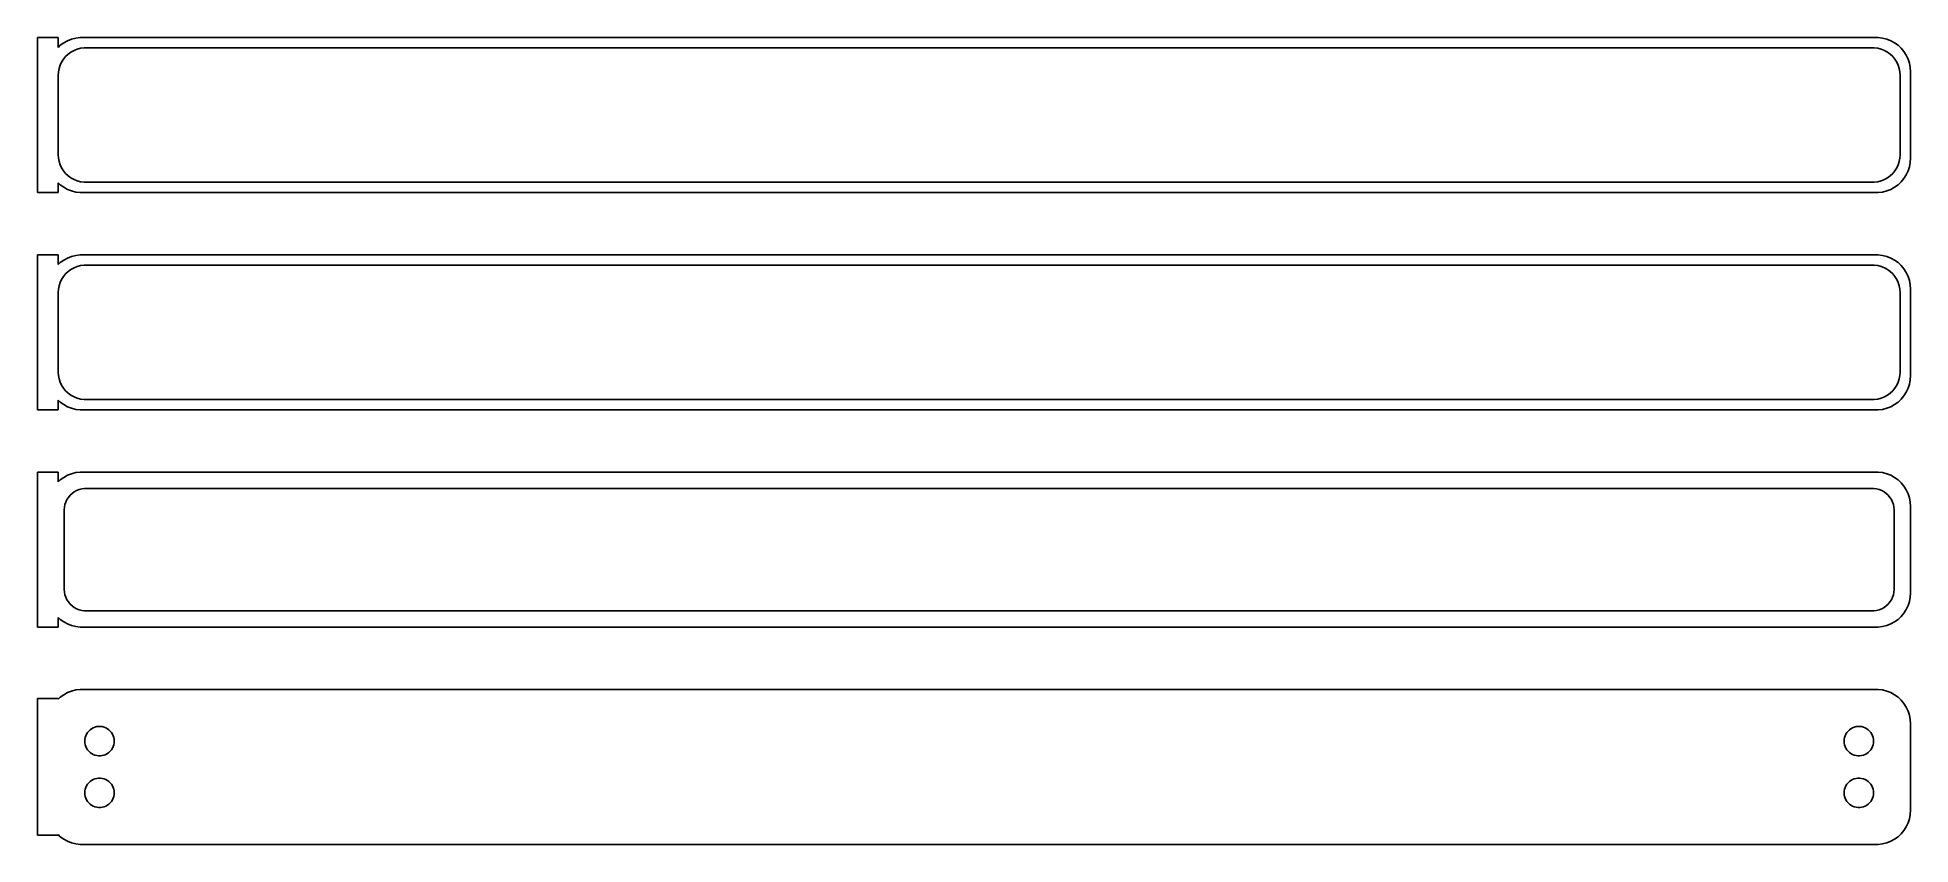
# Model space of a CAD drawing. Header units: metres. Extents: x -136 to 135, y 115 to 232.
import ezdxf

# ---------------------------------------------------------------- set-up
doc = ezdxf.new("R2010")
doc.units = ezdxf.units.M

msp = doc.modelspace()

# ---------------------------------------------------------------- linework, layer by layer
for p, q in [((-133.5, 231.74), (-136.5, 231.74)), ((-136.5, 231.74), (-136.5, 209.26)), ((-133.5, 230.309), (-133.5, 231.74)), ((-132.679, 230.972), (-133.187, 230.603)), ((-132.129, 231.274), (-132.679, 230.972)), ((-131.545, 231.505), (-132.129, 231.274)), ((-130.937, 231.661), (-131.545, 231.505)), ((-130.314, 231.74), (-130.937, 231.661)), ((130.314, 231.74), (-130.314, 231.74)), ((130.937, 231.661), (130.314, 231.74)), ((131.545, 231.505), (130.937, 231.661)), ((132.129, 231.274), (131.545, 231.505)), ((132.679, 230.972), (132.129, 231.274)), ((133.187, 230.603), (132.679, 230.972)), ((-133.187, 230.603), (-133.5, 230.309)), ((-133.219, 227.722), (-133.005, 228.177)), ((-133.005, 228.177), (-132.736, 228.601)), ((-132.736, 228.601), (-132.416, 228.988)), ((-132.416, 228.988), (-132.05, 229.332)), ((-132.05, 229.332), (-131.643, 229.627)), ((-131.643, 229.627), (-131.203, 229.869)), ((-131.203, 229.869), (-130.736, 230.054)), ((-130.736, 230.054), (-130.25, 230.179)), ((-130.25, 230.179), (-129.751, 230.242)), ((-129.751, 230.242), (129.751, 230.242)), ((129.751, 230.242), (130.25, 230.179)), ((130.25, 230.179), (130.736, 230.054)), ((130.736, 230.054), (131.203, 229.869)), ((131.203, 229.869), (131.643, 229.627)), ((131.643, 229.627), (132.05, 229.332)), ((132.05, 229.332), (132.416, 228.988)), ((132.416, 228.988), (132.736, 228.601)), ((132.736, 228.601), (133.005, 228.177)), ((133.005, 228.177), (133.219, 227.722)), ((133.645, 230.173), (133.187, 230.603)), ((134.045, 229.689), (133.645, 230.173)), ((134.382, 229.159), (134.045, 229.689)), ((134.649, 228.591), (134.382, 229.159)), ((134.843, 227.993), (134.649, 228.591)), ((-133.5, 226.25), (-133.468, 226.751)), ((-133.5, 214.75), (-133.5, 226.25)), ((-133.468, 226.751), (-133.374, 227.245)), ((-133.374, 227.245), (-133.219, 227.722)), ((133.219, 227.722), (133.374, 227.245)), ((133.374, 227.245), (133.468, 226.751)), ((133.468, 226.751), (133.5, 226.25)), ((133.5, 226.25), (133.5, 214.75)), ((134.961, 227.377), (134.843, 227.993)), ((135, 226.75), (134.961, 227.377)), ((135, 214.25), (135, 226.75)), ((-133.468, 214.249), (-133.5, 214.75)), ((133.5, 214.75), (133.468, 214.249)), ((-133.374, 213.755), (-133.468, 214.249)), ((-133.219, 213.278), (-133.374, 213.755)), ((-133.005, 212.823), (-133.219, 213.278)), ((-132.736, 212.399), (-133.005, 212.823)), ((-132.416, 212.012), (-132.736, 212.399)), ((-132.05, 211.668), (-132.416, 212.012)), ((132.416, 212.012), (132.05, 211.668)), ((132.736, 212.399), (132.416, 212.012)), ((133.005, 212.823), (132.736, 212.399)), ((133.219, 213.278), (133.005, 212.823)), ((133.374, 213.755), (133.219, 213.278)), ((133.468, 214.249), (133.374, 213.755)), ((134.045, 211.311), (134.382, 211.841)), ((134.382, 211.841), (134.649, 212.409)), ((134.649, 212.409), (134.843, 213.007)), ((134.843, 213.007), (134.961, 213.623)), ((134.961, 213.623), (135, 214.25)), ((-136.5, 209.26), (-133.5, 209.26)), ((-133.5, 210.691), (-133.187, 210.397)), ((-133.5, 209.26), (-133.5, 210.691)), ((-133.187, 210.397), (-132.679, 210.028)), ((-132.679, 210.028), (-132.129, 209.726)), ((-132.129, 209.726), (-131.545, 209.495)), ((-131.643, 211.373), (-132.05, 211.668)), ((-131.203, 211.131), (-131.643, 211.373)), ((-131.545, 209.495), (-130.937, 209.339)), ((-130.736, 210.946), (-131.203, 211.131)), ((-130.937, 209.339), (-130.314, 209.26)), ((-130.25, 210.821), (-130.736, 210.946)), ((-130.314, 209.26), (130.314, 209.26)), ((-129.751, 210.758), (-130.25, 210.821)), ((129.751, 210.758), (-129.751, 210.758)), ((130.25, 210.821), (129.751, 210.758)), ((130.736, 210.946), (130.25, 210.821)), ((130.314, 209.26), (130.937, 209.339)), ((131.203, 211.131), (130.736, 210.946)), ((130.937, 209.339), (131.545, 209.495)), ((131.643, 211.373), (131.203, 211.131)), ((131.545, 209.495), (132.129, 209.726)), ((132.05, 211.668), (131.643, 211.373)), ((132.129, 209.726), (132.679, 210.028)), ((132.679, 210.028), (133.187, 210.397)), ((133.187, 210.397), (133.645, 210.827)), ((133.645, 210.827), (134.045, 211.311)), ((-133.5, 200.24), (-136.5, 200.24)), ((-136.5, 200.24), (-136.5, 177.76)), ((-133.5, 198.809), (-133.5, 200.24)), ((-133.187, 199.103), (-133.5, 198.809)), ((-132.679, 199.472), (-133.187, 199.103)), ((-132.129, 199.774), (-132.679, 199.472)), ((-131.545, 200.005), (-132.129, 199.774)), ((-131.643, 198.127), (-131.203, 198.369)), ((-130.937, 200.161), (-131.545, 200.005)), ((-131.203, 198.369), (-130.736, 198.554)), ((-130.314, 200.24), (-130.937, 200.161)), ((-130.736, 198.554), (-130.25, 198.679)), ((130.314, 200.24), (-130.314, 200.24)), ((-130.25, 198.679), (-129.751, 198.742)), ((-129.751, 198.742), (129.751, 198.742)), ((129.751, 198.742), (130.25, 198.679)), ((130.25, 198.679), (130.736, 198.554)), ((130.937, 200.161), (130.314, 200.24)), ((130.736, 198.554), (131.203, 198.369)), ((131.545, 200.005), (130.937, 200.161)), ((131.203, 198.369), (131.643, 198.127)), ((132.129, 199.774), (131.545, 200.005)), ((132.679, 199.472), (132.129, 199.774)), ((133.187, 199.103), (132.679, 199.472)), ((133.645, 198.673), (133.187, 199.103)), ((134.045, 198.189), (133.645, 198.673)), ((-133.468, 195.251), (-133.374, 195.745)), ((-133.374, 195.745), (-133.219, 196.222)), ((-133.219, 196.222), (-133.005, 196.677)), ((-133.005, 196.677), (-132.736, 197.101)), ((-132.736, 197.101), (-132.416, 197.488)), ((-132.416, 197.488), (-132.05, 197.832)), ((-132.05, 197.832), (-131.643, 198.127)), ((131.643, 198.127), (132.05, 197.832)), ((132.05, 197.832), (132.416, 197.488)), ((132.416, 197.488), (132.736, 197.101)), ((132.736, 197.101), (133.005, 196.677)), ((133.005, 196.677), (133.219, 196.222)), ((133.219, 196.222), (133.374, 195.745)), ((133.374, 195.745), (133.468, 195.251)), ((134.382, 197.659), (134.045, 198.189)), ((134.649, 197.091), (134.382, 197.659)), ((134.843, 196.493), (134.649, 197.091)), ((134.961, 195.877), (134.843, 196.493)), ((135, 195.25), (134.961, 195.877)), ((-133.5, 194.75), (-133.468, 195.251)), ((-133.5, 183.25), (-133.5, 194.75)), ((133.468, 195.251), (133.5, 194.75)), ((133.5, 194.75), (133.5, 183.25)), ((135, 182.75), (135, 195.25)), ((-133.468, 182.749), (-133.5, 183.25)), ((-133.374, 182.255), (-133.468, 182.749)), ((-133.219, 181.778), (-133.374, 182.255)), ((133.374, 182.255), (133.219, 181.778)), ((133.468, 182.749), (133.374, 182.255)), ((133.5, 183.25), (133.468, 182.749)), ((134.843, 181.507), (134.961, 182.123)), ((134.961, 182.123), (135, 182.75)), ((-133.5, 179.191), (-133.187, 178.897)), ((-133.5, 177.76), (-133.5, 179.191)), ((-133.005, 181.323), (-133.219, 181.778)), ((-132.736, 180.899), (-133.005, 181.323)), ((-132.416, 180.512), (-132.736, 180.899)), ((-132.05, 180.168), (-132.416, 180.512)), ((-131.643, 179.873), (-132.05, 180.168)), ((-131.203, 179.631), (-131.643, 179.873)), ((-130.736, 179.446), (-131.203, 179.631)), ((-130.25, 179.321), (-130.736, 179.446)), ((-129.751, 179.258), (-130.25, 179.321)), ((129.751, 179.258), (-129.751, 179.258)), ((130.25, 179.321), (129.751, 179.258)), ((130.736, 179.446), (130.25, 179.321)), ((131.203, 179.631), (130.736, 179.446)), ((131.643, 179.873), (131.203, 179.631)), ((132.05, 180.168), (131.643, 179.873)), ((132.416, 180.512), (132.05, 180.168)), ((132.736, 180.899), (132.416, 180.512)), ((133.005, 181.323), (132.736, 180.899)), ((133.219, 181.778), (133.005, 181.323)), ((133.187, 178.897), (133.645, 179.327)), ((133.645, 179.327), (134.045, 179.811)), ((134.045, 179.811), (134.382, 180.341)), ((134.382, 180.341), (134.649, 180.909)), ((134.649, 180.909), (134.843, 181.507)), ((-136.5, 177.76), (-133.5, 177.76)), ((-133.187, 178.897), (-132.679, 178.528)), ((-132.679, 178.528), (-132.129, 178.226)), ((-132.129, 178.226), (-131.545, 177.995)), ((-131.545, 177.995), (-130.937, 177.839)), ((-130.937, 177.839), (-130.314, 177.76)), ((-130.314, 177.76), (130.314, 177.76)), ((130.314, 177.76), (130.937, 177.839)), ((130.937, 177.839), (131.545, 177.995)), ((131.545, 177.995), (132.129, 178.226)), ((132.129, 178.226), (132.679, 178.528)), ((132.679, 178.528), (133.187, 178.897)), ((-133.5, 168.729), (-136.5, 168.729)), ((-136.5, 168.729), (-136.5, 146.271)), ((-133.5, 167.309), (-133.5, 168.729)), ((-131.545, 168.505), (-132.129, 168.274)), ((-130.937, 168.661), (-131.545, 168.505)), ((-130.314, 168.74), (-130.937, 168.661)), ((130.314, 168.74), (-130.314, 168.74)), ((130.937, 168.661), (130.314, 168.74)), ((131.545, 168.505), (130.937, 168.661)), ((132.129, 168.274), (131.545, 168.505)), ((-133.187, 167.603), (-133.5, 167.309)), ((-132.679, 167.972), (-133.187, 167.603)), ((-132.129, 168.274), (-132.679, 167.972)), ((-131.769, 165.381), (-131.484, 165.649)), ((-131.484, 165.649), (-131.168, 165.878)), ((-131.168, 165.878), (-130.825, 166.067)), ((-130.825, 166.067), (-130.462, 166.211)), ((-130.462, 166.211), (-130.083, 166.308)), ((-130.083, 166.308), (-129.695, 166.357)), ((-129.695, 166.357), (129.695, 166.357)), ((129.695, 166.357), (130.083, 166.308)), ((130.083, 166.308), (130.462, 166.211)), ((130.462, 166.211), (130.825, 166.067)), ((130.825, 166.067), (131.168, 165.878)), ((131.168, 165.878), (131.484, 165.649)), ((131.484, 165.649), (131.769, 165.381)), ((132.679, 167.972), (132.129, 168.274)), ((133.187, 167.603), (132.679, 167.972)), ((133.645, 167.173), (133.187, 167.603)), ((134.045, 166.689), (133.645, 167.173)), ((134.382, 166.159), (134.045, 166.689)), ((134.649, 165.591), (134.382, 166.159)), ((-132.613, 163.25), (-132.588, 163.64)), ((-132.613, 151.75), (-132.613, 163.25)), ((-132.588, 163.64), (-132.515, 164.024)), ((-132.515, 164.024), (-132.394, 164.396)), ((-132.394, 164.396), (-132.228, 164.75)), ((-132.228, 164.75), (-132.018, 165.08)), ((-132.018, 165.08), (-131.769, 165.381)), ((131.769, 165.381), (132.018, 165.08)), ((132.018, 165.08), (132.228, 164.75)), ((132.228, 164.75), (132.394, 164.396)), ((132.394, 164.396), (132.515, 164.024)), ((132.515, 164.024), (132.588, 163.64)), ((132.588, 163.64), (132.613, 163.25)), ((132.613, 163.25), (132.613, 151.75)), ((134.843, 164.993), (134.649, 165.591)), ((134.961, 164.377), (134.843, 164.993)), ((135, 163.75), (134.961, 164.377)), ((135, 151.25), (135, 163.75)), ((-132.588, 151.36), (-132.613, 151.75)), ((-132.515, 150.976), (-132.588, 151.36)), ((-132.394, 150.604), (-132.515, 150.976)), ((-132.228, 150.25), (-132.394, 150.604)), ((-132.018, 149.92), (-132.228, 150.25)), ((-131.769, 149.619), (-132.018, 149.92)), ((-131.484, 149.351), (-131.769, 149.619)), ((-131.168, 149.122), (-131.484, 149.351)), ((131.484, 149.351), (131.168, 149.122)), ((131.769, 149.619), (131.484, 149.351)), ((132.018, 149.92), (131.769, 149.619)), ((132.228, 150.25), (132.018, 149.92)), ((132.394, 150.604), (132.228, 150.25)), ((132.515, 150.976), (132.394, 150.604)), ((132.588, 151.36), (132.515, 150.976)), ((132.613, 151.75), (132.588, 151.36)), ((134.382, 148.841), (134.649, 149.409)), ((134.649, 149.409), (134.843, 150.007)), ((134.843, 150.007), (134.961, 150.623)), ((134.961, 150.623), (135, 151.25)), ((-133.5, 146.271), (-133.5, 147.691)), ((-133.5, 147.691), (-133.187, 147.397)), ((-133.187, 147.397), (-132.679, 147.028)), ((-132.679, 147.028), (-132.129, 146.726)), ((-132.129, 146.726), (-131.545, 146.495)), ((-130.825, 148.933), (-131.168, 149.122)), ((-130.462, 148.789), (-130.825, 148.933)), ((-130.083, 148.692), (-130.462, 148.789)), ((-129.695, 148.643), (-130.083, 148.692)), ((129.695, 148.643), (-129.695, 148.643)), ((130.083, 148.692), (129.695, 148.643)), ((130.462, 148.789), (130.083, 148.692)), ((130.825, 148.933), (130.462, 148.789)), ((131.168, 149.122), (130.825, 148.933)), ((131.545, 146.495), (132.129, 146.726)), ((132.129, 146.726), (132.679, 147.028)), ((132.679, 147.028), (133.187, 147.397)), ((133.187, 147.397), (133.645, 147.827)), ((133.645, 147.827), (134.045, 148.311)), ((134.045, 148.311), (134.382, 148.841)), ((-136.5, 146.271), (-133.5, 146.271)), ((-131.545, 146.495), (-130.937, 146.339)), ((-130.937, 146.339), (-130.314, 146.26)), ((-130.314, 146.26), (130.314, 146.26)), ((130.314, 146.26), (130.937, 146.339)), ((130.937, 146.339), (131.545, 146.495)), ((-133.5, 135.903), (-136.5, 135.903)), ((-136.5, 135.903), (-136.5, 116.097)), ((-133.187, 136.103), (-133.5, 135.809)), ((-133.5, 135.809), (-133.5, 135.903)), ((-132.679, 136.472), (-133.187, 136.103)), ((-132.129, 136.774), (-132.679, 136.472)), ((-131.545, 137.005), (-132.129, 136.774)), ((-130.937, 137.161), (-131.545, 137.005)), ((-130.314, 137.24), (-130.937, 137.161)), ((130.314, 137.24), (-130.314, 137.24)), ((130.937, 137.161), (130.314, 137.24)), ((131.545, 137.005), (130.937, 137.161)), ((132.129, 136.774), (131.545, 137.005)), ((132.679, 136.472), (132.129, 136.774)), ((133.187, 136.103), (132.679, 136.472)), ((133.645, 135.673), (133.187, 136.103)), ((134.045, 135.189), (133.645, 135.673)), ((134.382, 134.659), (134.045, 135.189)), ((134.649, 134.091), (134.382, 134.659)), ((134.843, 133.493), (134.649, 134.091)), ((134.961, 132.877), (134.843, 133.493)), ((-129.568, 130.281), (-129.485, 130.536)), ((-129.485, 130.536), (-129.371, 130.779)), ((-129.371, 130.779), (-129.227, 131.005)), ((-129.227, 131.005), (-129.057, 131.212)), ((-129.057, 131.212), (-128.861, 131.395)), ((-128.861, 131.395), (-128.644, 131.553)), ((-128.644, 131.553), (-128.409, 131.682)), ((-128.409, 131.682), (-128.16, 131.781)), ((-128.16, 131.781), (-127.9, 131.847)), ((-127.9, 131.847), (-127.634, 131.881)), ((-127.634, 131.881), (-127.366, 131.881)), ((-127.366, 131.881), (-127.1, 131.847)), ((-127.1, 131.847), (-126.84, 131.781)), ((-126.84, 131.781), (-126.591, 131.682)), ((-126.591, 131.682), (-126.356, 131.553)), ((-126.356, 131.553), (-126.139, 131.395)), ((-126.139, 131.395), (-125.943, 131.212)), ((-125.943, 131.212), (-125.773, 131.005)), ((-125.773, 131.005), (-125.629, 130.779)), ((-125.629, 130.779), (-125.515, 130.536)), ((-125.515, 130.536), (-125.432, 130.281)), ((125.432, 130.281), (125.515, 130.536)), ((125.515, 130.536), (125.629, 130.779)), ((125.629, 130.779), (125.773, 131.005)), ((125.773, 131.005), (125.943, 131.212)), ((125.943, 131.212), (126.139, 131.395)), ((126.139, 131.395), (126.356, 131.553)), ((126.356, 131.553), (126.591, 131.682)), ((126.591, 131.682), (126.84, 131.781)), ((126.84, 131.781), (127.1, 131.847)), ((127.1, 131.847), (127.366, 131.881)), ((127.366, 131.881), (127.634, 131.881)), ((127.634, 131.881), (127.9, 131.847)), ((127.9, 131.847), (128.16, 131.781)), ((128.16, 131.781), (128.409, 131.682)), ((128.409, 131.682), (128.644, 131.553)), ((128.644, 131.553), (128.861, 131.395)), ((128.861, 131.395), (129.057, 131.212)), ((129.057, 131.212), (129.227, 131.005)), ((129.227, 131.005), (129.371, 130.779)), ((129.371, 130.779), (129.485, 130.536)), ((129.485, 130.536), (129.568, 130.281)), ((135, 132.25), (134.961, 132.877)), ((135, 119.75), (135, 132.25)), ((-129.635, 129.75), (-129.618, 130.018)), ((-129.618, 129.482), (-129.635, 129.75)), ((-129.618, 130.018), (-129.568, 130.281)), ((-129.568, 129.219), (-129.618, 129.482)), ((-129.485, 128.964), (-129.568, 129.219)), ((-129.371, 128.721), (-129.485, 128.964)), ((-129.227, 128.495), (-129.371, 128.721)), ((-129.057, 128.288), (-129.227, 128.495)), ((-128.861, 128.105), (-129.057, 128.288)), ((-128.644, 127.947), (-128.861, 128.105)), ((-128.409, 127.818), (-128.644, 127.947)), ((-128.16, 127.719), (-128.409, 127.818)), ((-127.9, 127.653), (-128.16, 127.719)), ((-127.634, 127.619), (-127.9, 127.653)), ((-127.366, 127.619), (-127.634, 127.619)), ((-127.1, 127.653), (-127.366, 127.619)), ((-126.84, 127.719), (-127.1, 127.653)), ((-126.591, 127.818), (-126.84, 127.719)), ((-126.356, 127.947), (-126.591, 127.818)), ((-126.139, 128.105), (-126.356, 127.947)), ((-125.943, 128.288), (-126.139, 128.105)), ((-125.773, 128.495), (-125.943, 128.288)), ((-125.629, 128.721), (-125.773, 128.495)), ((-125.515, 128.964), (-125.629, 128.721)), ((-125.432, 129.219), (-125.515, 128.964)), ((-125.432, 130.281), (-125.382, 130.018)), ((-125.382, 129.482), (-125.432, 129.219)), ((-125.382, 130.018), (-125.365, 129.75)), ((-125.365, 129.75), (-125.382, 129.482)), ((125.365, 129.75), (125.382, 130.018)), ((125.382, 129.482), (125.365, 129.75)), ((125.382, 130.018), (125.432, 130.281)), ((125.432, 129.219), (125.382, 129.482)), ((125.515, 128.964), (125.432, 129.219)), ((125.629, 128.721), (125.515, 128.964)), ((125.773, 128.495), (125.629, 128.721)), ((125.943, 128.288), (125.773, 128.495)), ((126.139, 128.105), (125.943, 128.288)), ((126.356, 127.947), (126.139, 128.105)), ((126.591, 127.818), (126.356, 127.947)), ((126.84, 127.719), (126.591, 127.818)), ((127.1, 127.653), (126.84, 127.719)), ((127.366, 127.619), (127.1, 127.653)), ((127.634, 127.619), (127.366, 127.619)), ((127.9, 127.653), (127.634, 127.619)), ((128.16, 127.719), (127.9, 127.653)), ((128.409, 127.818), (128.16, 127.719)), ((128.644, 127.947), (128.409, 127.818)), ((128.861, 128.105), (128.644, 127.947)), ((129.057, 128.288), (128.861, 128.105)), ((129.227, 128.495), (129.057, 128.288)), ((129.371, 128.721), (129.227, 128.495)), ((129.485, 128.964), (129.371, 128.721)), ((129.568, 129.219), (129.485, 128.964)), ((129.568, 130.281), (129.618, 130.018)), ((129.618, 129.482), (129.568, 129.219)), ((129.618, 130.018), (129.635, 129.75)), ((129.635, 129.75), (129.618, 129.482)), ((-129.635, 122.25), (-129.618, 122.518)), ((-129.618, 121.982), (-129.635, 122.25)), ((-129.618, 122.518), (-129.568, 122.781)), ((-129.568, 122.781), (-129.485, 123.036)), ((-129.485, 123.036), (-129.371, 123.279)), ((-129.371, 123.279), (-129.227, 123.505)), ((-129.227, 123.505), (-129.057, 123.712)), ((-129.057, 123.712), (-128.861, 123.895)), ((-128.861, 123.895), (-128.644, 124.053)), ((-128.644, 124.053), (-128.409, 124.182)), ((-128.409, 124.182), (-128.16, 124.281)), ((-128.16, 124.281), (-127.9, 124.347)), ((-127.9, 124.347), (-127.634, 124.381)), ((-127.634, 124.381), (-127.366, 124.381)), ((-127.366, 124.381), (-127.1, 124.347)), ((-127.1, 124.347), (-126.84, 124.281)), ((-126.84, 124.281), (-126.591, 124.182)), ((-126.591, 124.182), (-126.356, 124.053)), ((-126.356, 124.053), (-126.139, 123.895)), ((-126.139, 123.895), (-125.943, 123.712)), ((-125.943, 123.712), (-125.773, 123.505)), ((-125.773, 123.505), (-125.629, 123.279)), ((-125.629, 123.279), (-125.515, 123.036)), ((-125.515, 123.036), (-125.432, 122.781)), ((-125.432, 122.781), (-125.382, 122.518)), ((-125.382, 122.518), (-125.365, 122.25)), ((-125.365, 122.25), (-125.382, 121.982)), ((125.365, 122.25), (125.382, 122.518)), ((125.382, 121.982), (125.365, 122.25)), ((125.382, 122.518), (125.432, 122.781)), ((125.432, 122.781), (125.515, 123.036)), ((125.515, 123.036), (125.629, 123.279)), ((125.629, 123.279), (125.773, 123.505)), ((125.773, 123.505), (125.943, 123.712)), ((125.943, 123.712), (126.139, 123.895)), ((126.139, 123.895), (126.356, 124.053)), ((126.356, 124.053), (126.591, 124.182)), ((126.591, 124.182), (126.84, 124.281)), ((126.84, 124.281), (127.1, 124.347)), ((127.1, 124.347), (127.366, 124.381)), ((127.366, 124.381), (127.634, 124.381)), ((127.634, 124.381), (127.9, 124.347)), ((127.9, 124.347), (128.16, 124.281)), ((128.16, 124.281), (128.409, 124.182)), ((128.409, 124.182), (128.644, 124.053)), ((128.644, 124.053), (128.861, 123.895)), ((128.861, 123.895), (129.057, 123.712)), ((129.057, 123.712), (129.227, 123.505)), ((129.227, 123.505), (129.371, 123.279)), ((129.371, 123.279), (129.485, 123.036)), ((129.485, 123.036), (129.568, 122.781)), ((129.568, 122.781), (129.618, 122.518)), ((129.618, 122.518), (129.635, 122.25)), ((129.635, 122.25), (129.618, 121.982)), ((-129.568, 121.719), (-129.618, 121.982)), ((-129.485, 121.464), (-129.568, 121.719)), ((-129.371, 121.221), (-129.485, 121.464)), ((-129.227, 120.995), (-129.371, 121.221)), ((-129.057, 120.788), (-129.227, 120.995)), ((-128.861, 120.605), (-129.057, 120.788)), ((-128.644, 120.447), (-128.861, 120.605)), ((-128.409, 120.318), (-128.644, 120.447)), ((-128.16, 120.219), (-128.409, 120.318)), ((-127.9, 120.153), (-128.16, 120.219)), ((-127.634, 120.119), (-127.9, 120.153)), ((-127.366, 120.119), (-127.634, 120.119)), ((-127.1, 120.153), (-127.366, 120.119)), ((-126.84, 120.219), (-127.1, 120.153)), ((-126.591, 120.318), (-126.84, 120.219)), ((-126.356, 120.447), (-126.591, 120.318)), ((-126.139, 120.605), (-126.356, 120.447)), ((-125.943, 120.788), (-126.139, 120.605)), ((-125.773, 120.995), (-125.943, 120.788)), ((-125.629, 121.221), (-125.773, 120.995)), ((-125.515, 121.464), (-125.629, 121.221)), ((-125.432, 121.719), (-125.515, 121.464)), ((-125.382, 121.982), (-125.432, 121.719)), ((125.432, 121.719), (125.382, 121.982)), ((125.515, 121.464), (125.432, 121.719)), ((125.629, 121.221), (125.515, 121.464)), ((125.773, 120.995), (125.629, 121.221)), ((125.943, 120.788), (125.773, 120.995)), ((126.139, 120.605), (125.943, 120.788)), ((126.356, 120.447), (126.139, 120.605)), ((126.591, 120.318), (126.356, 120.447)), ((126.84, 120.219), (126.591, 120.318)), ((127.1, 120.153), (126.84, 120.219)), ((127.366, 120.119), (127.1, 120.153)), ((127.634, 120.119), (127.366, 120.119)), ((127.9, 120.153), (127.634, 120.119)), ((128.16, 120.219), (127.9, 120.153)), ((128.409, 120.318), (128.16, 120.219)), ((128.644, 120.447), (128.409, 120.318)), ((128.861, 120.605), (128.644, 120.447)), ((129.057, 120.788), (128.861, 120.605)), ((129.227, 120.995), (129.057, 120.788)), ((129.371, 121.221), (129.227, 120.995)), ((129.485, 121.464), (129.371, 121.221)), ((129.568, 121.719), (129.485, 121.464)), ((129.618, 121.982), (129.568, 121.719)), ((134.961, 119.123), (135, 119.75)), ((133.645, 116.327), (134.045, 116.811)), ((134.045, 116.811), (134.382, 117.341)), ((134.382, 117.341), (134.649, 117.909)), ((134.649, 117.909), (134.843, 118.507)), ((134.843, 118.507), (134.961, 119.123)), ((-136.5, 116.097), (-133.5, 116.097)), ((-133.5, 116.097), (-133.5, 116.191)), ((-133.5, 116.191), (-133.187, 115.897)), ((-133.187, 115.897), (-132.679, 115.528)), ((-132.679, 115.528), (-132.129, 115.226)), ((-132.129, 115.226), (-131.545, 114.995)), ((-131.545, 114.995), (-130.937, 114.839)), ((-130.937, 114.839), (-130.314, 114.76)), ((-130.314, 114.76), (130.314, 114.76)), ((130.314, 114.76), (130.937, 114.839)), ((130.937, 114.839), (131.545, 114.995)), ((131.545, 114.995), (132.129, 115.226)), ((132.129, 115.226), (132.679, 115.528)), ((132.679, 115.528), (133.187, 115.897)), ((133.187, 115.897), (133.645, 116.327))]:
    msp.add_line(p, q)

doc.saveas('drawing.dxf')
